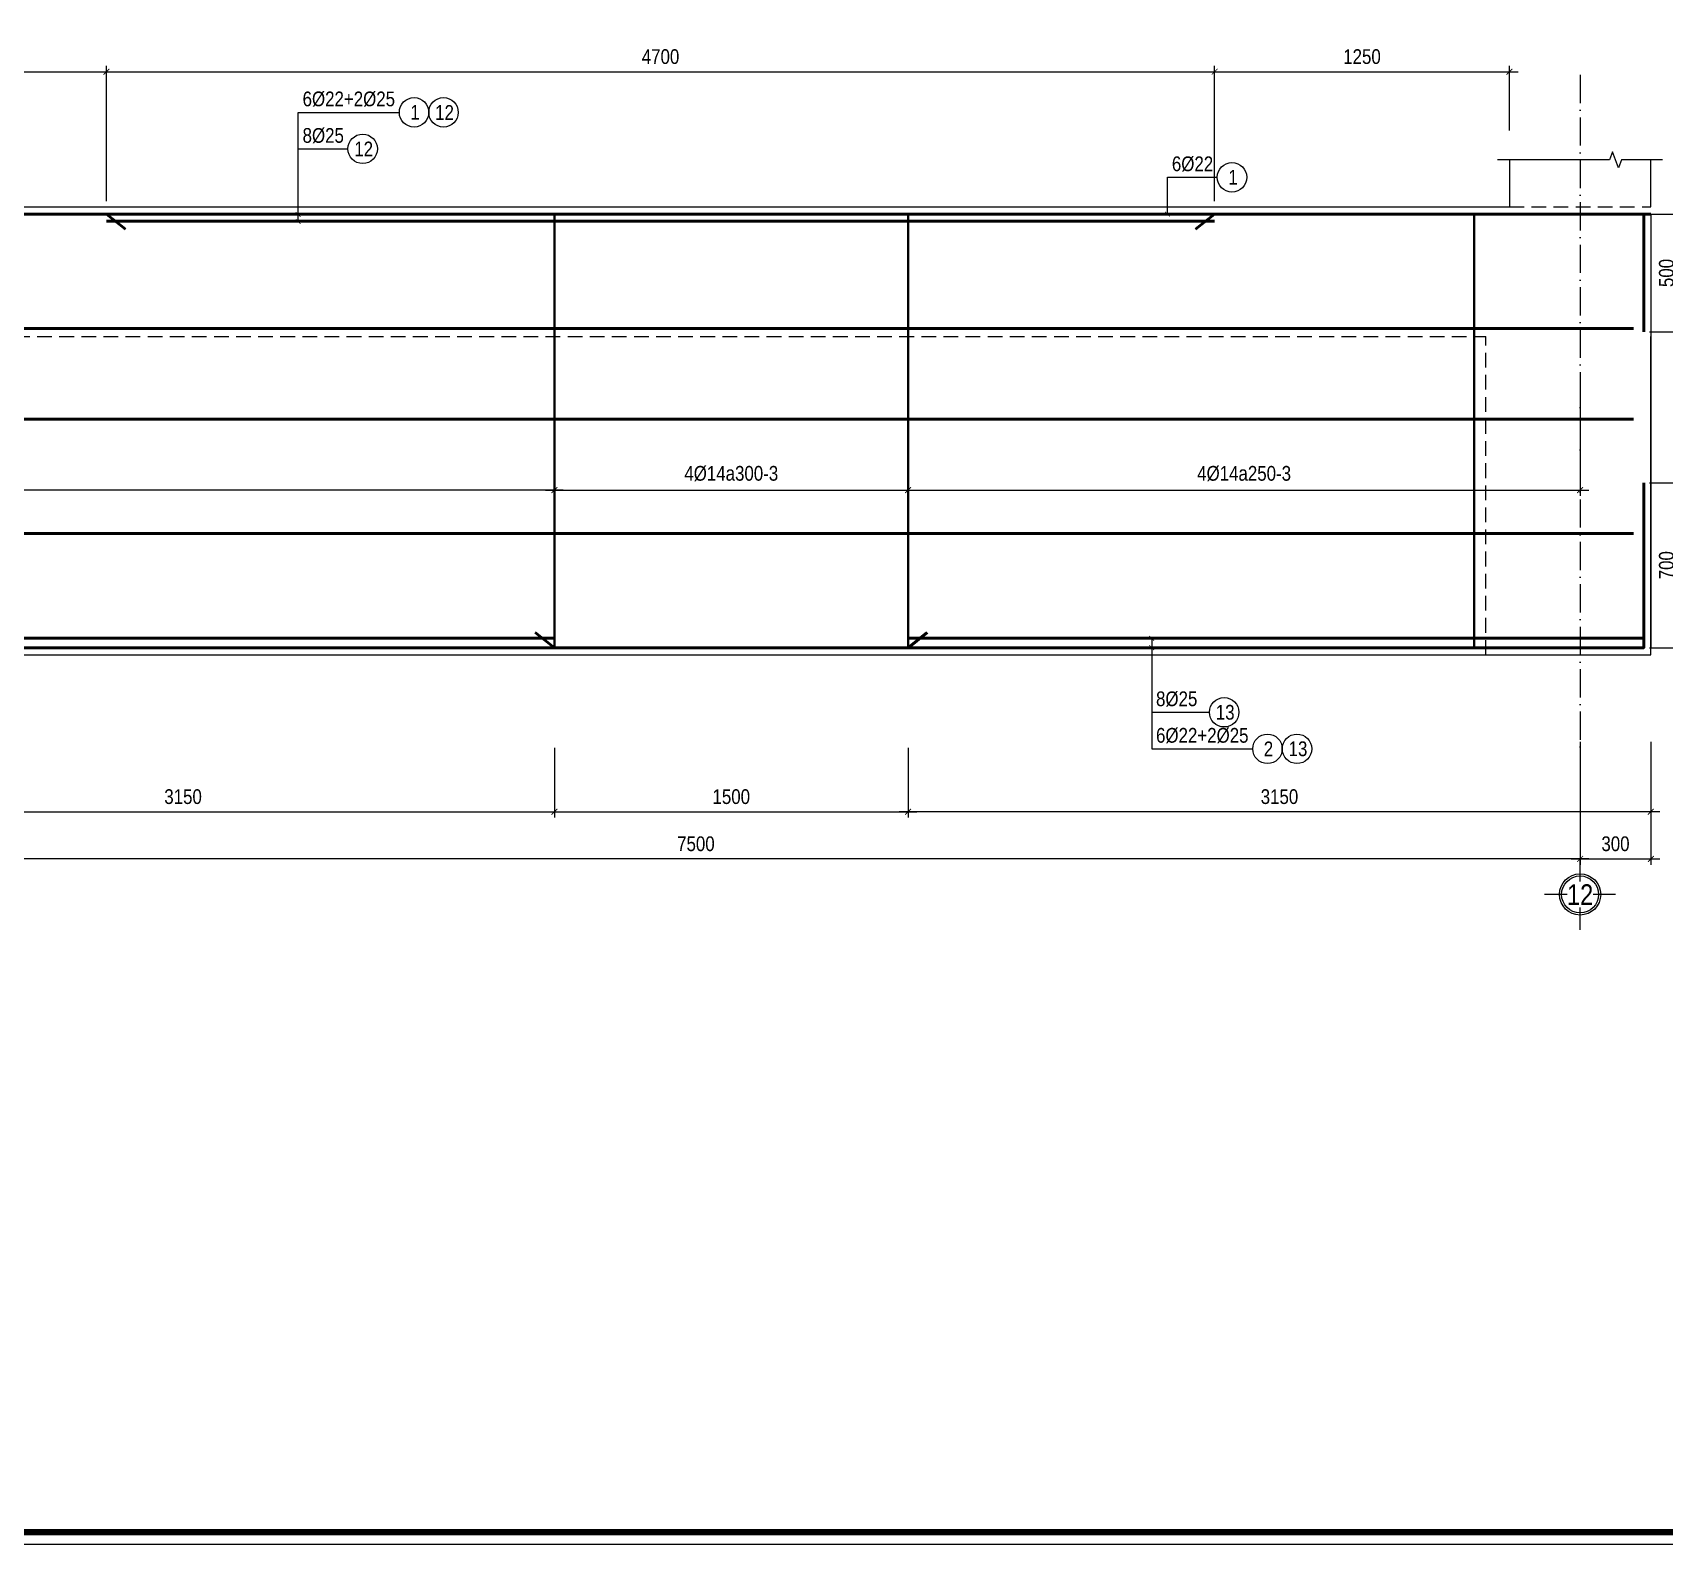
# Model space of a CAD drawing. Header units: millimetres. Extents: x 3014920 to 3563667, y -1638653 to -1356471.
# Drawn here: x 3421891 to 3428811, y -1620686 to -1614271 of the extents above; entities that cross this region are included whole.
import ezdxf
from ezdxf.enums import TextEntityAlignment as Align
from ezdxf.xclip import XClip

# ---------------------------------------------------------------- set-up
doc = ezdxf.new("R2010")
doc.units = ezdxf.units.MM
doc.header["$MEASUREMENT"] = 0
doc.header["$XCLIPFRAME"] = 0
doc.header["$PDMODE"] = 2
for name, pattern in [('6 TANG DIEN HINH 14-15$0$ACAD_ISO10W100', [18, 12, -3, 0, -3]), ('ACAD_ISO04W100', [30, 24, -3, 0, -3]), ('HIDDEN', [0.375, 0.25, -0.125])]:
    doc.linetypes.add(name, pattern=pattern)
doc.layers.get('0').update_dxf_attribs({"lineweight": 9})
doc.layers.get('Defpoints').update_dxf_attribs({"color": 10, "lineweight": 0})
for name, color, linetype, lineweight in [('2', 2, 'Continuous', 20), ('CDAI', 21, 'Continuous', 40), ('CTHEP', 50, 'Continuous', 50), ('DBAO', 90, 'Continuous', 13), ('DGIONG', 130, 'Continuous', 13), ('KTH', 154, 'Continuous', 9), ('Net khuat', 8, 'HIDDEN', 13), ('TEXT', 7, 'Continuous', 15), ('TRUC', 251, 'ACAD_ISO04W100', 9)]:
    doc.layers.add(name, color=color, linetype=linetype, lineweight=lineweight)
doc.layers.add('8', color=8, linetype='Continuous')
doc.styles.add('HELVECONDENSE', font='VHELVCN_0.TTF')
doc.styles.add('Star-HelCon', font='VHELVCN_0.TTF')
doc.styles.add('TTP-HelCon', font='VHELVCN_0.TTF')
doc.styles.add('VNI-HELVE-CONDENSE', font='VHELVCN_0.TTF')
doc.dimstyles.new('kc-25', dxfattribs={"dimtxt": 62.5, "dimasz": 20, "dimexe": 20, "dimexo": 50, "dimgap": 25, "dimtad": 3, "dimdec": 0, "dimzin": 0, "dimdsep": 46, "dimtxsty": 'VNI-HELVE-CONDENSE', "dimblk": 'DIM', "dimcen": 2.5, "dimclrd": 256, "dimclre": 154, "dimclrt": 7, "dimaunit": 1, "dimadec": 0, "dimazin": 0, "dimtfac": 1, "dimtdec": 0, "dimtix": 1, "dimtmove": 0, "dimatfit": 3, "dimldrblk": 'DOT', "dimfxl": 1, "dimtolj": 1, "dimtzin": 0, "dimarcsym": 0})
doc.dimstyles.new('TTP-25', dxfattribs={"dimscale": 25, "dimtxt": 2.5, "dimasz": 1, "dimexe": 1, "dimexo": 1, "dimgap": 0.09, "dimtad": 0, "dimdec": 4, "dimrnd": 1, "dimzin": 9, "dimdsep": 46, "dimtxsty": 'TTP-HelCon', "dimblk": 'ARCHTICK', "dimcen": 0.09, "dimdle": 1.5, "dimclrd": 256, "dimclre": 256, "dimclrt": 7, "dimadec": 0, "dimazin": 0, "dimtfac": 1, "dimtdec": 4, "dimtmove": 0, "dimatfit": 3, "dimldrblk": 'ARCHTICK', "dimfxl": 1, "dimtvp": 1, "dimtolj": 1, "dimtzin": 0, "dimarcsym": 0})

# ---------------------------------------------------------------- blocks, each defined once
blk = doc.blocks.new('dau truc')
blk.add_circle((0, 0), 180)
at = {"layer": '8'}
for p, q in [((0, 127), (0, 345)), ((-127, 0), (-345, 0)), ((0, -345), (0, -127)), ((345, 0), (127, 0))]:
    blk.add_line(p, q, dxfattribs=at)
blk.add_circle((0, 0), 200, dxfattribs=at)
at = {"layer": 'TEXT', "style": 'HELVECONDENSE'}
blk.add_attdef('A', text='', height=233, dxfattribs=at).set_placement((0, 0), align=Align.MIDDLE)
blk = doc.blocks.new('_ArchTick')
at = {"color": 0, "linetype": 'ByBlock', "const_width": 0.15}
blk.add_lwpolyline([(-0.5, -0.5), (0.5, 0.5)], dxfattribs=at)
blk = doc.blocks.new('*D1852')
at = {"layer": 'Defpoints', "color": 0, "transparency": 16777216}
for p in [(41800, -2245.1), (49300, -2245.1), (41800, -2766.1)]:
    blk.add_point(p, dxfattribs=at)
at = {"layer": 'KTH', "lineweight": -2, "transparency": 16777216}
for p, q in [((41800, -2270.1), (41800, -2791.1)), ((49300, -2270.1), (49300, -2791.1)), ((49337.5, -2766.1), (41762.5, -2766.1))]:
    blk.add_line(p, q, dxfattribs=at)
at = {"layer": 'KTH', "lineweight": -2, "transparency": 16777216, "xscale": 25, "yscale": 25, "zscale": 25, "rotation": 180}
blk.add_blockref('_ArchTick', (41800, -2766.1), dxfattribs=at)
at = {"layer": 'KTH', "lineweight": -2, "transparency": 16777216, "xscale": 25, "yscale": 25, "zscale": 25}
blk.add_blockref('_ArchTick', (49300, -2766.1), dxfattribs=at)
at = {"layer": 'KTH', "color": 7, "transparency": 16777216, "insert": (45550, -2702.3), "char_height": 62.5, "attachment_point": 5, "style": 'TTP-HelCon'}
blk.add_mtext('\\A1;7500', dxfattribs=at)
blk = doc.blocks.new('*D1853')
at = {"layer": 'Defpoints', "color": 0, "transparency": 16777216}
for p in [(49300, -2245.1), (49600, -2245.1), (49600, -2766.1)]:
    blk.add_point(p, dxfattribs=at)
at = {"layer": 'KTH', "lineweight": -2, "transparency": 16777216}
for p, q in [((49300, -2270.1), (49300, -2791.1)), ((49600, -2270.1), (49600, -2791.1)), ((49262.5, -2766.1), (49637.5, -2766.1))]:
    blk.add_line(p, q, dxfattribs=at)
at = {"layer": 'KTH', "lineweight": -2, "transparency": 16777216, "xscale": 25, "yscale": 25, "zscale": 25, "rotation": 180}
blk.add_blockref('_ArchTick', (49300, -2766.1), dxfattribs=at)
at = {"layer": 'KTH', "lineweight": -2, "transparency": 16777216, "xscale": 25, "yscale": 25, "zscale": 25}
blk.add_blockref('_ArchTick', (49600, -2766.1), dxfattribs=at)
at = {"layer": 'KTH', "color": 7, "transparency": 16777216, "insert": (49450, -2702.3), "char_height": 62.5, "attachment_point": 5, "style": 'TTP-HelCon'}
blk.add_mtext('\\A1;300', dxfattribs=at)
blk = doc.blocks.new('*D1858')
at = {"layer": 'Defpoints', "color": 0, "transparency": 16777216}
for p in [(49000, 574), (47750, 312), (49000, 300)]:
    blk.add_point(p, dxfattribs=at)
at = {"layer": 'KTH', "lineweight": -2, "transparency": 16777216}
for p, q in [((47712.5, 574), (49037.5, 574)), ((47750, 337), (47750, 599)), ((49000, 325), (49000, 599))]:
    blk.add_line(p, q, dxfattribs=at)
at = {"layer": 'KTH', "lineweight": -2, "transparency": 16777216, "xscale": 25, "yscale": 25, "zscale": 25, "rotation": 180}
blk.add_blockref('_ArchTick', (47750, 574), dxfattribs=at)
at = {"layer": 'KTH', "lineweight": -2, "transparency": 16777216, "xscale": 25, "yscale": 25, "zscale": 25}
blk.add_blockref('_ArchTick', (49000, 574), dxfattribs=at)
at = {"layer": 'KTH', "color": 7, "transparency": 16777216, "insert": (48375, 637.8), "char_height": 62.5, "attachment_point": 5, "style": 'TTP-HelCon'}
blk.add_mtext('\\A1;1250', dxfattribs=at)
blk = doc.blocks.new('*D1860')
at = {"layer": 'Defpoints', "color": 0, "transparency": 16777216}
for p in [(46450, -2270.1), (49600, -2270.1), (46450, -2566.1)]:
    blk.add_point(p, dxfattribs=at)
at = {"layer": 'KTH', "lineweight": -2, "transparency": 16777216}
for p, q in [((46450, -2295.1), (46450, -2591.1)), ((49600, -2295.1), (49600, -2591.1)), ((49637.5, -2566.1), (46412.5, -2566.1))]:
    blk.add_line(p, q, dxfattribs=at)
at = {"layer": 'KTH', "lineweight": -2, "transparency": 16777216, "xscale": 25, "yscale": 25, "zscale": 25, "rotation": 180}
blk.add_blockref('_ArchTick', (46450, -2566.1), dxfattribs=at)
at = {"layer": 'KTH', "lineweight": -2, "transparency": 16777216, "xscale": 25, "yscale": 25, "zscale": 25}
blk.add_blockref('_ArchTick', (49600, -2566.1), dxfattribs=at)
at = {"layer": 'KTH', "color": 7, "transparency": 16777216, "insert": (48025, -2502.3), "char_height": 62.5, "attachment_point": 5, "style": 'TTP-HelCon'}
blk.add_mtext('\\A1;3150', dxfattribs=at)
blk = doc.blocks.new('*D1861')
at = {"layer": 'Defpoints', "color": 0, "transparency": 16777216}
for p in [(41800, -2270.1), (44950, -2270.1), (44950, -2566.1)]:
    blk.add_point(p, dxfattribs=at)
at = {"layer": 'KTH', "lineweight": -2, "transparency": 16777216}
for p, q in [((41800, -2295.1), (41800, -2591.1)), ((44950, -2295.1), (44950, -2591.1)), ((41762.5, -2566.1), (44987.5, -2566.1))]:
    blk.add_line(p, q, dxfattribs=at)
at = {"layer": 'KTH', "lineweight": -2, "transparency": 16777216, "xscale": 25, "yscale": 25, "zscale": 25, "rotation": 180}
blk.add_blockref('_ArchTick', (41800, -2566.1), dxfattribs=at)
at = {"layer": 'KTH', "lineweight": -2, "transparency": 16777216, "xscale": 25, "yscale": 25, "zscale": 25}
blk.add_blockref('_ArchTick', (44950, -2566.1), dxfattribs=at)
at = {"layer": 'KTH', "color": 7, "transparency": 16777216, "insert": (43375, -2502.3), "char_height": 62.5, "attachment_point": 5, "style": 'TTP-HelCon'}
blk.add_mtext('\\A1;3150', dxfattribs=at)
blk = doc.blocks.new('*D1826')
at = {"layer": 'Defpoints', "color": 0, "transparency": 16777216}
for p in [(49570, -30), (49730, -30), (49570, -530)]:
    blk.add_point(p, dxfattribs=at)
at = {"layer": 'KTH', "lineweight": -2, "transparency": 16777216}
for p, q in [((49730, -567.5), (49730, 7.5)), ((49595, -30), (49755, -30)), ((49595, -530), (49755, -530))]:
    blk.add_line(p, q, dxfattribs=at)
at = {"layer": 'KTH', "lineweight": -2, "transparency": 16777216, "xscale": 25, "yscale": 25, "zscale": 25}
for p, rotation in [((49730, -30), 90), ((49730, -530), 270)]:
    blk.add_blockref('_ArchTick', p, dxfattribs=dict(at, rotation=rotation))
at = {"layer": 'KTH', "color": 7, "transparency": 16777216, "insert": (49666.1, -280), "char_height": 62.5, "attachment_point": 5, "rotation": 90, "style": 'TTP-HelCon'}
blk.add_mtext('\\A1;500', dxfattribs=at)
blk = doc.blocks.new('*D1827')
at = {"layer": 'Defpoints', "color": 0, "transparency": 16777216}
for p in [(49570, -1170), (49570, -1870), (49730, -1870)]:
    blk.add_point(p, dxfattribs=at)
at = {"layer": 'KTH', "lineweight": -2, "transparency": 16777216}
for p, q in [((49595, -1170), (49755, -1170)), ((49730, -1132.5), (49730, -1907.5)), ((49595, -1870), (49755, -1870))]:
    blk.add_line(p, q, dxfattribs=at)
at = {"layer": 'KTH', "lineweight": -2, "transparency": 16777216, "xscale": 25, "yscale": 25, "zscale": 25}
for p, rotation in [((49730, -1170), 90), ((49730, -1870), 270)]:
    blk.add_blockref('_ArchTick', p, dxfattribs=dict(at, rotation=rotation))
at = {"layer": 'KTH', "color": 7, "transparency": 16777216, "insert": (49666.1, -1520), "char_height": 62.5, "attachment_point": 5, "rotation": 90, "style": 'TTP-HelCon'}
blk.add_mtext('\\A1;700', dxfattribs=at)
blk = doc.blocks.new('*D1846')
at = {"layer": 'Defpoints', "color": 0, "transparency": 16777216}
for p in [(46450, -736), (49300, -736), (49300, -1201.2)]:
    blk.add_point(p, dxfattribs=at)
at = {"layer": 'KTH', "lineweight": -2, "transparency": 16777216}
for p, q in [((46450, -761), (46450, -1226.2)), ((49300, -761), (49300, -1226.2)), ((46412.5, -1201.2), (49337.5, -1201.2))]:
    blk.add_line(p, q, dxfattribs=at)
at = {"layer": 'KTH', "lineweight": -2, "transparency": 16777216, "xscale": 25, "yscale": 25, "zscale": 25, "rotation": 180}
blk.add_blockref('_ArchTick', (46450, -1201.2), dxfattribs=at)
at = {"layer": 'KTH', "lineweight": -2, "transparency": 16777216, "xscale": 25, "yscale": 25, "zscale": 25}
blk.add_blockref('_ArchTick', (49300, -1201.2), dxfattribs=at)
at = {"layer": 'KTH', "color": 7, "transparency": 16777216, "insert": (47875, -1131.3), "char_height": 62.5, "attachment_point": 5, "style": 'TTP-HelCon'}
blk.add_mtext('\\A1;4Þ14a250-3', dxfattribs=at)
blk = doc.blocks.new('DIM')
h = blk.add_hatch(color=1)
h.paths.add_polyline_path([(0.49, 0.29, 1), (0.29, 0.49), (-0.19, 0), (0.19, 0)])
h.paths.add_polyline_path([(0.19, 0), (-0.19, 0), (-0.49, -0.29, 1), (-0.29, -0.49)])
at = {"color": 9}
for p, q in [((-0.19, 0), (-1.5, 0)), ((0.19, 0), (1.5, 0))]:
    blk.add_line(p, q, dxfattribs=at)
at = {"color": 1}
for p, q in [((-0.49, -0.29), (0.29, 0.49)), ((-0.29, -0.49), (0.49, 0.29)), ((-0.19, 0), (0.19, 0))]:
    blk.add_line(p, q, dxfattribs=at)
blk.add_arc((-0.39, -0.39), 0.138, 135, 315, dxfattribs=at)
blk = doc.blocks.new('*D1820')
at = {"layer": 'Defpoints', "color": 0, "transparency": 16777216}
for p in [(43050, 574), (41800, 0), (43050, 0)]:
    blk.add_point(p, dxfattribs=at)
at = {"layer": 'KTH', "lineweight": -2, "transparency": 16777216}
for p, q in [((41762.5, 574), (43087.5, 574)), ((41800, 25), (41800, 599)), ((43050, 25), (43050, 599))]:
    blk.add_line(p, q, dxfattribs=at)
at = {"layer": 'KTH', "lineweight": -2, "transparency": 16777216, "xscale": 25, "yscale": 25, "zscale": 25, "rotation": 180}
blk.add_blockref('_ArchTick', (41800, 574), dxfattribs=at)
at = {"layer": 'KTH', "lineweight": -2, "transparency": 16777216, "xscale": 25, "yscale": 25, "zscale": 25}
blk.add_blockref('_ArchTick', (43050, 574), dxfattribs=at)
at = {"layer": 'KTH', "color": 7, "transparency": 16777216, "insert": (42425, 637.8), "char_height": 62.5, "attachment_point": 5, "style": 'TTP-HelCon'}
blk.add_mtext('\\A1;1250', dxfattribs=at)
blk = doc.blocks.new('*D1821')
at = {"layer": 'Defpoints', "color": 0, "transparency": 16777216}
for p in [(47750, 574), (43050, 0), (47750, 0)]:
    blk.add_point(p, dxfattribs=at)
at = {"layer": 'KTH', "lineweight": -2, "transparency": 16777216}
for p, q in [((43012.5, 574), (47787.5, 574)), ((43050, 25), (43050, 599)), ((47750, 25), (47750, 599))]:
    blk.add_line(p, q, dxfattribs=at)
at = {"layer": 'KTH', "lineweight": -2, "transparency": 16777216, "xscale": 25, "yscale": 25, "zscale": 25, "rotation": 180}
blk.add_blockref('_ArchTick', (43050, 574), dxfattribs=at)
at = {"layer": 'KTH', "lineweight": -2, "transparency": 16777216, "xscale": 25, "yscale": 25, "zscale": 25}
blk.add_blockref('_ArchTick', (47750, 574), dxfattribs=at)
at = {"layer": 'KTH', "color": 7, "transparency": 16777216, "insert": (45400, 637.8), "char_height": 62.5, "attachment_point": 5, "style": 'TTP-HelCon'}
blk.add_mtext('\\A1;4700', dxfattribs=at)
blk = doc.blocks.new('*D1822')
at = {"layer": 'Defpoints', "color": 0, "transparency": 16777216}
for p in [(44950, -2270.1), (46450, -2270.1), (46450, -2566.1)]:
    blk.add_point(p, dxfattribs=at)
at = {"layer": 'KTH', "lineweight": -2, "transparency": 16777216}
for p, q in [((44950, -2295.1), (44950, -2591.1)), ((46450, -2295.1), (46450, -2591.1)), ((44912.5, -2566.1), (46487.5, -2566.1))]:
    blk.add_line(p, q, dxfattribs=at)
at = {"layer": 'KTH', "lineweight": -2, "transparency": 16777216, "xscale": 25, "yscale": 25, "zscale": 25, "rotation": 180}
blk.add_blockref('_ArchTick', (44950, -2566.1), dxfattribs=at)
at = {"layer": 'KTH', "lineweight": -2, "transparency": 16777216, "xscale": 25, "yscale": 25, "zscale": 25}
blk.add_blockref('_ArchTick', (46450, -2566.1), dxfattribs=at)
at = {"layer": 'KTH', "color": 7, "transparency": 16777216, "insert": (45700, -2502.3), "char_height": 62.5, "attachment_point": 5, "style": 'TTP-HelCon'}
blk.add_mtext('\\A1;1500', dxfattribs=at)
blk = doc.blocks.new('*D1824')
at = {"layer": 'Defpoints', "color": 0, "transparency": 16777216}
for p in [(44950, -736), (46450, -736), (46450, -1201.2)]:
    blk.add_point(p, dxfattribs=at)
at = {"layer": 'KTH', "lineweight": -2, "transparency": 16777216}
for p, q in [((44950, -761), (44950, -1226.2)), ((46450, -761), (46450, -1226.2)), ((44912.5, -1201.2), (46487.5, -1201.2))]:
    blk.add_line(p, q, dxfattribs=at)
at = {"layer": 'KTH', "lineweight": -2, "transparency": 16777216, "xscale": 25, "yscale": 25, "zscale": 25, "rotation": 180}
blk.add_blockref('_ArchTick', (44950, -1201.2), dxfattribs=at)
at = {"layer": 'KTH', "lineweight": -2, "transparency": 16777216, "xscale": 25, "yscale": 25, "zscale": 25}
blk.add_blockref('_ArchTick', (46450, -1201.2), dxfattribs=at)
at = {"layer": 'KTH', "color": 7, "transparency": 16777216, "insert": (45700, -1131.3), "char_height": 62.5, "attachment_point": 5, "style": 'TTP-HelCon'}
blk.add_mtext('\\A1;4Þ14a300-3', dxfattribs=at)
blk = doc.blocks.new('*D1825')
at = {"layer": 'Defpoints', "color": 0, "transparency": 16777216}
for p in [(38400, -761), (44950, -736), (38400, -1201.2)]:
    blk.add_point(p, dxfattribs=at)
at = {"layer": 'KTH', "lineweight": -2, "transparency": 16777216}
for p, q in [((44950, -761), (44950, -1226.2)), ((38400, -786), (38400, -1226.2)), ((44987.5, -1201.2), (38362.5, -1201.2))]:
    blk.add_line(p, q, dxfattribs=at)
at = {"layer": 'KTH', "lineweight": -2, "transparency": 16777216, "xscale": 25, "yscale": 25, "zscale": 25}
for p, rotation in [((38400, -1201.2), 179.9999999866598), ((44950, -1201.2), 359.9999999866598)]:
    blk.add_blockref('_ArchTick', p, dxfattribs=dict(at, rotation=rotation))
at = {"layer": 'KTH', "color": 7, "transparency": 16777216, "insert": (41675, -1131.3), "char_height": 62.5, "attachment_point": 5, "rotation": 360, "style": 'TTP-HelCon'}
blk.add_mtext('\\A1;4Þ14a250-3', dxfattribs=at)
blk = doc.blocks.new('2Y-33')
at = {"layer": 'CTHEP'}
for p, q in [((73731.99983, -490), (6753.45448, -490)), ((73719.76007, -950), (6753.45448, -950)), ((73719.76007, -1410), (6753.45448, -1410)), ((6614.26151, -1870), (73770.00002, -1870))]:
    blk.add_line(p, q, dxfattribs=at)
blk.add_lwpolyline([(6609.38628, -529.99859), (6609.38628, -30), (73770.00002, -30), (73770.00002, -530.00001)], dxfattribs=at)
at = {"layer": 'DBAO', "linetype": 'Continuous'}
blk.add_line((6568.4461, -1900), (73799.99996, -1900), dxfattribs=at)
blk = doc.blocks.new('CHG_XX_Khung ten')
blk.add_lwpolyline([(15, 579), (826, 579), (826, 15), (15, 15)], close=True)
at = {"color": 4, "linetype": 'Continuous', "const_width": 1}
blk.add_lwpolyline([(17, 577), (824, 577), (824, 17), (17, 17)], close=True, dxfattribs=at)
blk = doc.blocks.new('2Y-30')
at = {"layer": 'CDAI', "elevation": 0}
for points in [[(44949.99998, -30), (44949.99998, -1870)], [(48849.99249, -30), (48849.99249, -1870)]]:
    blk.add_lwpolyline(points, dxfattribs=at)
at = {"layer": 'CDAI'}
blk.add_lwpolyline([(46449.99998, -30), (46449.99998, -1870)], dxfattribs=at)
at = {"layer": 'CTHEP'}
for p, q in [((43049.99998, -30), (43131.42588, -94.5255)), ((47668.57412, -94.5255), (47750.00001, -30)), ((49569.99999, -530.00001), (49569.99999, -30)), ((49527.12206, -515), (4760.76516, -515)), ((49527.12206, -900), (4760.76516, -900)), ((49527.12206, -1385), (4760.76516, -1385)), ((44868.5741, -1805.47452), (44950, -1870.00001)), ((46531.42587, -1805.47451), (46449.99998, -1870.00001))]:
    blk.add_line(p, q, dxfattribs=at)
at = {"layer": 'CTHEP', "color": 1}
blk.add_line((47750.00001, -60), (43049.99998, -60), dxfattribs=at)
at = {"layer": 'CTHEP'}
for points in [[(4707.31066, -529.99859), (4707.31066, -30), (49599.99998, -30)], [(4712.18589, -1870), (49569.99999, -1870), (49569.99999, -1170)]]:
    blk.add_lwpolyline(points, dxfattribs=at)
at = {"layer": 'CTHEP', "color": 1}
for points in [[(38399.99998, -1830), (44949.99998, -1830)], [(46449.99998, -1830), (49569.99999, -1830)]]:
    blk.add_lwpolyline(points, dxfattribs=at)
at = {"layer": 'DBAO', "linetype": 'Continuous'}
for p, q in [((49000.00001, 200), (49000.00001, 0)), ((49599.99999, 0), (49599.99999, 200)), ((42099.99262, 0), (49000.00001, 0)), ((49599.99998, -1900), (49599.99998, -550)), ((4666.37048, -1900), (49599.99998, -1900))]:
    blk.add_line(p, q, dxfattribs=at)
blk.add_lwpolyline([(49599.99998, -30), (49599.99998, -1870)], dxfattribs=at)
at = {"layer": 'DGIONG', "linetype": 'Continuous', "elevation": 0, "flags": 128}
blk.add_lwpolyline([(49649.99999, 200), (49475, 200), (49462.5, 165.65653), (49437.5, 234.34347), (49425, 200), (48949.98501, 200)], dxfattribs=at)
at = {"layer": 'DGIONG'}
for centre in [(44354.70613, 401.49755), (44479.70613, 401.49755), (44136.81663, 246.51655), (47823.61617, 126.06616), (47790.59697, -2143.93134), (47974.28997, -2298.91228), (48099.28997, -2298.91228)]:
    blk.add_circle(centre, 62.5, dxfattribs=at)
at = {"layer": 'Net khuat', "ltscale": 250}
for p, q in [((49000.00001, 0), (49599.99999, 0)), ((42099.99262, -550), (48899.99999, -550)), ((48899.99999, -1900), (48899.99999, -550))]:
    blk.add_line(p, q, dxfattribs=at)
at = {"layer": 'TRUC', "linetype": '6 TANG DIEN HINH 14-15$0$ACAD_ISO10W100', "ltscale": 10}
blk.add_lwpolyline([(49299.99998, 560.5), (49299.99998, -2389)], dxfattribs=at)
at = {"layer": '2', "ltscale": 300}
ref = blk.add_blockref('dau truc', (49299.99998, -2916.96642), dxfattribs=dict(at, xscale=0.436713129747659, yscale=0.436713129747659, zscale=0.436713129747659))
ref.add_attrib('A', '12', dxfattribs={"layer": 'TEXT', "height": 87.5, "style": 'HELVECONDENSE'}).set_placement((49299.99998, -2916.96642), align=Align.MIDDLE)
at = {"layer": 'TEXT', "style": 'TTP-HelCon'}
for s, p in [('6Þ22+2Þ25', (43881.89825, 427.3505, 0)), ('8Þ25', (43881.89825, 272.3695, 0)), ('6Þ22', (47568.69779, 151.91911, 0)), ('8Þ25', (47501.4821, -2118.07834, 0)), ('6Þ22+2Þ25', (47501.4821, -2273.05934, 0))]:
    blk.add_text(s, height=62.5, dxfattribs=at).set_placement(p)
at = {"layer": 'TEXT', "style": 'Star-HelCon'}
for s, p in [('1', (44358.8728, 401.49755)), ('12', (44483.8728, 401.49755)), ('12', (44140.9833, 246.51655)), ('1', (47827.78283, 126.06616)), ('13', (47794.76364, -2143.93134)), ('2', (47978.45664, -2298.91228)), ('13', (48103.45664, -2298.91228))]:
    blk.add_text(s, height=62.5, dxfattribs=at).set_placement(p, align=Align.MIDDLE)
at = {"layer": 'KTH'}
for base, p1, p2, picture, middle in [((43049.99998, 574.00461), (41799.99998, 0), (43049.99998, 0), '*D1820', (42424.99998, 637.83794)), ((47750.00001, 574.00461), (43049.99998, 0), (47750.00001, 0), '*D1821', (45400, 637.83794)), ((41799.99998, -2766.10188), (49299.99998, -2245.09309), (41799.99998, -2245.09309), '*D1852', (45549.99998, -2702.26855)), ((44949.99998, -2566.14614), (41799.99998, -2270.09309), (44949.99998, -2270.09309), '*D1861', (43374.99998, -2502.31281)), ((46449.99998, -2566.14614), (44949.99998, -2270.09309), (46449.99998, -2270.09309), '*D1822', (45699.99998, -2502.31281))]:
    dim = blk.add_linear_dim(base=base, p1=p1, p2=p2, dimstyle='TTP-25', override={"dimtmove": 1}, dxfattribs=at)
    dim.commit()
    dim.dimension.update_dxf_attribs({"geometry": picture, "text_midpoint": middle})
for base, p1, p2, picture, middle in [((49000.00001, 574.00461), (47750.00001, 312.0023), (49000.00001, 300), '*D1858', (48375.00001, 637.83794)), ((46449.99998, -2566.14614), (49599.99998, -2270.09309), (46449.99998, -2270.09309), '*D1860', (48024.99998, -2502.31281)), ((49599.99998, -2766.10188), (49299.99998, -2245.09309), (49599.99998, -2245.09309), '*D1853', (49449.99998, -2702.26855))]:
    dim = blk.add_linear_dim(base=base, p1=p1, p2=p2, angle=180, dimstyle='TTP-25', override={"dimtmove": 1}, dxfattribs=at)
    dim.commit()
    dim.dimension.update_dxf_attribs({"geometry": picture, "text_midpoint": middle})
at = {"layer": 'KTH', "color": 5}
for base, p1, p2, override, picture, middle in [((49729.97227, -30), (49569.99999, -530.00001), (49569.99999, -30), {"dimarcsym": 1}, '*D1826', (49666.13893, -280)), ((49729.97227, -1870), (49569.99999, -1170), (49569.99999, -1870), {"dimtmove": 1, "dimarcsym": 1}, '*D1827', (49666.13893, -1520))]:
    dim = blk.add_linear_dim(base=base, p1=p1, p2=p2, angle=90, dimstyle='TTP-25', override=override, dxfattribs=at)
    dim.commit()
    dim.dimension.update_dxf_attribs({"geometry": picture, "text_midpoint": middle})
at = {"layer": 'KTH'}
for base, p1, p2, angle, text, picture, middle in [((38399.99998, -1201.20202), (44949.99998, -735.95392), (38399.99998, -760.95392), 179.999999987, '4Þ14a250-3', '*D1825', (41674.99998, -1131.28536)), ((46449.99998, -1201.20202), (44949.99998, -735.95392), (46449.99998, -735.95392), 0.000000013, '4Þ14a300-3', '*D1824', (45699.99998, -1131.28536)), ((49299.99998, -1201.20202), (46449.99998, -735.95392), (49299.99998, -735.95392), 0.000000013, '4Þ14a250-3', '*D1846', (47874.99998, -1131.28536))]:
    dim = blk.add_linear_dim(base=base, p1=p1, p2=p2, angle=angle, text=text, dimstyle='TTP-25', override={"dimtmove": 1}, dxfattribs=at)
    dim.commit()
    dim.dimension.update_dxf_attribs({"geometry": picture, "text_midpoint": middle})
at = {"layer": 'DGIONG'}
for points in [[(43863.38641, -31.53555), (43863.38622, 401.49755), (44292.20613, 401.49755)], [(43863.3864, -61.53555), (43863.38622, 246.51655), (44074.31663, 246.51655)], [(47550.18586, -30), (47550.18576, 126.06616), (47761.11617, 126.06616)], [(47482.97029, -1830), (47482.97006, -2143.93128), (47728.09697, -2143.93128)], [(47482.97025, -1870), (47482.97006, -2298.91228), (47911.78997, -2298.91228)]]:
    blk.add_leader(points, dimstyle='kc-25', override={"dimtad": 0, "dimldrblk": 'ArchTick', "dimfxl": 100, "dimarcsym": 1}, dxfattribs=at)

msp = doc.modelspace()

# ---------------------------------------------------------------- block references
at = {"layer": 'DGIONG', "color": 5}
ref = msp.add_blockref('2Y-33', (3416591.05961, -1614141.41095), dxfattribs=at)
XClip(ref).set_block_clipping_path([(38551.3972354708, -3711.059322872), (55761.3654262922, 808.900912849)])
ref = msp.add_blockref('2Y-30', (3379153.68716, -1615010.81209), dxfattribs=at)
XClip(ref).set_block_clipping_path([(32335.0449996539, -3487.627151635), (49966.1705821641, 735.162145579)])
ref = msp.add_blockref('2Y-33', (3398245.94802, -1617644.23726), dxfattribs=at)
XClip(ref).set_block_clipping_path([(57027.342183786, -3686.059322872), (74237.3104430428, 951.6948019341)])

# ---------------------------------------------------------------- next in the draw order: block references
at = {"color": 5, "xscale": 25.92478421704392, "yscale": 25.92478421704392, "zscale": 25.92478421704392}
msp.add_blockref('CHG_XX_Khung ten', (3411048.01083, -1621074.38806), dxfattribs=at)

doc.saveas('drawing.dxf')
